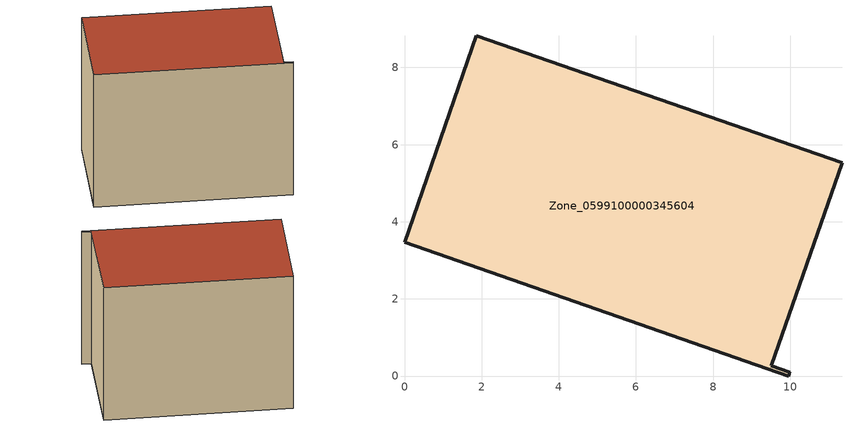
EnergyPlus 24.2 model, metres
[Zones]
Zone_0599100000345604
 floor ground (C_G): 0,3.46 1.86,8.82 11.34,5.53 9.51,0.27 9.99,0.1 9.96,0 z0
 wall outside (C_F): 9.96,0 9.99,0.1 9.51,0.27 11.34,5.53 1.86,8.82 0,3.46 9.96,0 z0:8.2
 roof outside (C_R): 1.86,8.82 0,3.46 9.96,0 9.99,0.1 9.51,0.27 11.34,5.53 z8.2
[BUILDING]
Pand.0599100000345604: North Axis=0; Terrain=City; Loads Convergence Tolerance Value=0.04; Temperature Convergence Tolerance Value=0.4; Solar Distribution=FullExterior; Maximum Number of Warmup Days=25; Minimum Number of Warmup Days=1
[Site:Location]
Rotterdam.The.Hague.AP_ZH_NLD Design_Conditions: Latitude=51.96; Longitude=4.45; Time Zone=1; Elevation=-4.5
[SITE:GROUNDTEMPERATURE:BUILDINGSURFACE]
18, 18, 18, 18, 18, 18, 18, 18, 18, 18, 18, 18
[MATERIAL] Thermal Absorptance=0.9; Solar Absorptance=0.7; Visible Absorptance=0.7
Name | Roughness | Thickness | Conductivity | Density | Specific Heat
G.TC.1992-2005 | MediumSmooth | 0.15 | 0.06 | 540 | 1210
F.TC.1992-2005 | Rough | 0.3 | 0.12 | 1920 | 840
R.TC.1992-2005 | MediumRough | 0.2 | 0.08 | 1500 | 1000
[CONSTRUCTION]
C_G: G.TC.1992-2005
C_F: F.TC.1992-2005
C_R: R.TC.1992-2005
[ZONE]
Zone_0599100000345604: Type=1; Multiplier=1; Ceiling Height=Autocalculate; Volume=Autocalculate; Floor Area=autocalculate; Part of Total Floor Area=Yes
[ZONEINFILTRATION:DESIGNFLOWRATE]
Infil_Zone_0599100000345604: Zone or ZoneList or Space or SpaceList=Zone_0599100000345604; Schedule=AlwaysOn; Design Flow Rate Calculation Method=Flow/Area; Flow Rate per Floor Area=0.0015; Constant Term Coefficient=1; Temperature Term Coefficient=0; Velocity Term Coefficient=0; Velocity Squared Term Coefficient=0
[HVACTEMPLATE:ZONE:IDEALLOADSAIRSYSTEM]
Zone_0599100000345604: Maximum Heating Supply Air Temperature=50; Minimum Cooling Supply Air Temperature=13; Maximum Heating Supply Air Humidity Ratio=0.0156; Minimum Cooling Supply Air Humidity Ratio=0.0077; Heating Limit=NoLimit; Cooling Limit=NoLimit; Dehumidification Control Type=ConstantSensibleHeatRatio; Cooling Sensible Heat Ratio=0.7; Dehumidification Setpoint=60; Humidification Control Type=None; Humidification Setpoint=30; Outdoor Air Method=None; Outdoor Air Flow Rate per Person=0.00944; Outdoor Air Flow Rate per Zone Floor Area=0; Outdoor Air Flow Rate per Zone=0; Demand Controlled Ventilation Type=None; Outdoor Air Economizer Type=NoEconomizer; Heat Recovery Type=None; Sensible Heat Recovery Effectiveness=0.7; Latent Heat Recovery Effectiveness=0.65
[ZONECONTROL:THERMOSTAT]
ThermostatControl_Zone_0599100000345604: Zone or ZoneList=Zone_0599100000345604; Control Type Schedule=DualSetpointControlType; Control 1=Thermostat_Zone_0599100000345604; Temperature Difference Between Cutout And Setpoint=0
[THERMOSTATSETPOINT:DUALSETPOINT]
Thermostat_Zone_0599100000345604: Heating Setpoint Temperature Schedule=HeatingSetpoint_Zone_0599100000345604; Cooling Setpoint Temperature Schedule=CoolingSetpoint_Zone_0599100000345604
[SCHEDULE:COMPACT]
HeatingSetpoint_Zone_0599100000345604: Through: 12/31, For: AllDays, Until: 24:00, 21
CoolingSetpoint_Zone_0599100000345604: Through: 12/31, For: AllDays, Until: 24:00, 24
DualSetpointControlType: Through: 12/31, For: AllDays, Until: 24:00, 4
AlwaysOn: Through: 12/31, For: AllDays, Until: 24:00, 1
